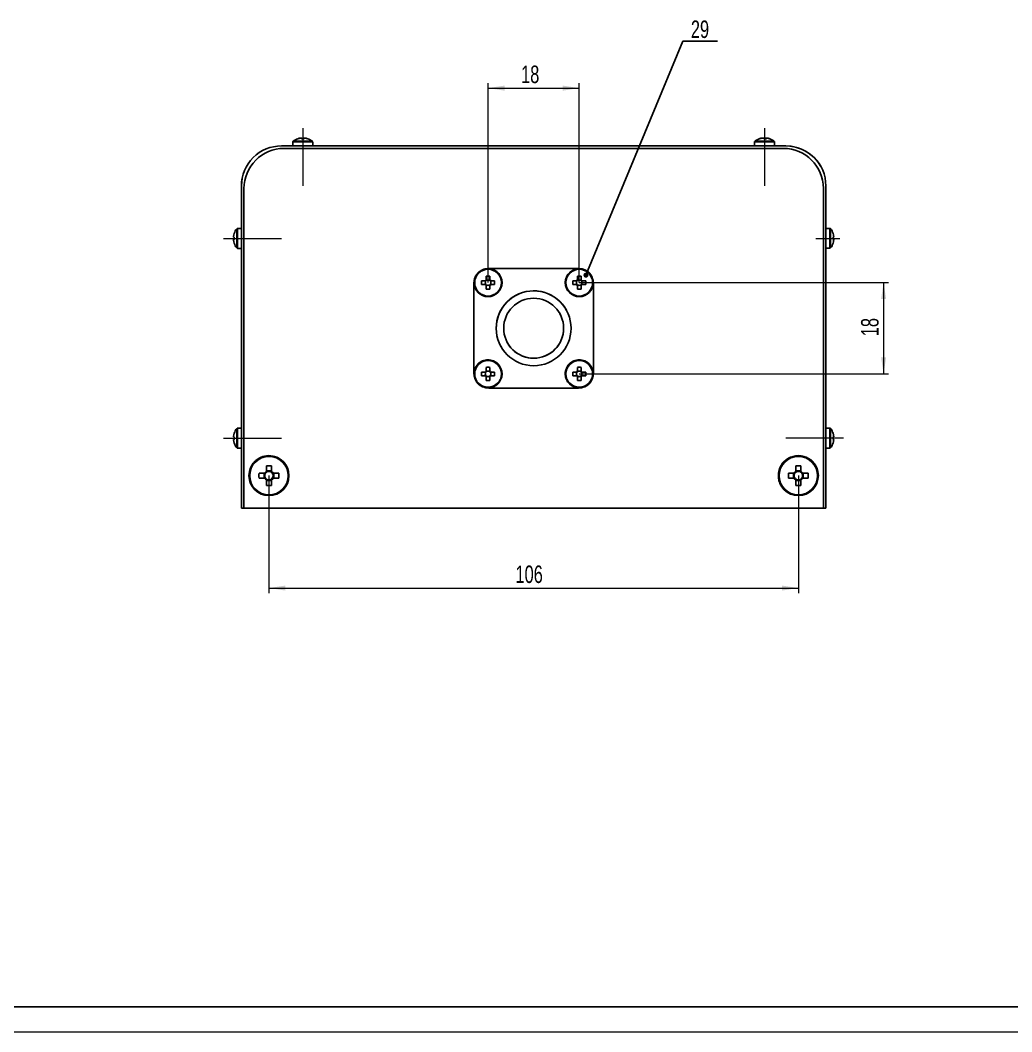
# Model space of a CAD drawing. Header units: millimetres. Extents: x 0 to 841, y -10 to 594.
# Drawn here: x 198.5 to 397.1, y 0 to 202.5 of the extents above; entities that cross this region are included whole.
import ezdxf

# ---------------------------------------------------------------- set-up
doc = ezdxf.new("R2010")
doc.units = ezdxf.units.MM
doc.linetypes.add('CENTERX2', pattern=[20.32, 12.7, -2.54, 2.54, -2.54])
doc.layers.add('ОСЕВЫЕ', color=7, linetype='Continuous')
doc.styles.add('SLDTEXTSTYLE0', font='TXT', dxfattribs={"width": 0.7})
doc.dimstyles.new('SLDDIMSTYLE0', dxfattribs={"dimtxt": 3.5, "dimasz": 3.302, "dimexe": 0, "dimexo": 0.0625, "dimgap": 0.875, "dimtad": 2, "dimrnd": 1e-09, "dimzin": 12, "dimdsep": 46, "dimtxsty": 'SLDTEXTSTYLE0', "dimsah": 1, "dimcen": 0.09, "dimadec": 0, "dimazin": 3, "dimtfac": 1, "dimtofl": 0, "dimtmove": 0, "dimatfit": 3, "dimfxl": 0, "dimfrac": 2, "dimtolj": 1, "dimtzin": 12, "dimarcsym": 0})
doc.dimstyles.new('SLDDIMSTYLE1', dxfattribs={"dimtxt": 0.18, "dimasz": 1.016, "dimexe": 0, "dimexo": 0.0625, "dimgap": 0, "dimtad": 0, "dimtih": 1, "dimtoh": 1, "dimdec": 0, "dimrnd": 1e-09, "dimzin": 0, "dimdsep": 46, "dimtxsty": 'Standard', "dimblk1": 'DOT', "dimblk2": 'DOT', "dimsah": 1, "dimcen": 0.09, "dimadec": 0, "dimazin": 0, "dimtfac": 1.016, "dimtdec": 0, "dimtofl": 0, "dimtmove": 0, "dimatfit": 3, "dimldrblk": 'DOT', "dimfxl": 0, "dimfrac": 2, "dimtolj": 1, "dimtzin": 0, "dimarcsym": 0})
doc.dimstyles.new('SLDDIMSTYLE3', dxfattribs={"dimtxt": 3.5, "dimasz": 3.302, "dimexe": 0, "dimexo": 0.0625, "dimgap": 0.875, "dimtad": 2, "dimrnd": 1e-09, "dimzin": 12, "dimdsep": 46, "dimtxsty": 'SLDTEXTSTYLE0', "dimsah": 1, "dimcen": 0.09, "dimadec": 0, "dimazin": 3, "dimtfac": 1, "dimtmove": 0, "dimatfit": 0, "dimfxl": 0, "dimfrac": 2, "dimtolj": 1, "dimtzin": 12, "dimarcsym": 0})

# ---------------------------------------------------------------- blocks, each defined once
blk = doc.blocks.new('_D_3')
at = {"color": 7, "linetype": 'Continuous', "lineweight": 18}
for p, q in [((248.32, 111.32), (248.32, 87.82)), ((354.32, 111.32), (354.32, 87.82)), ((248.32, 88.82), (354.32, 88.82))]:
    blk.add_line(p, q, dxfattribs=at)
for points in [[(248.32, 88.82), (251.63, 88.31), (251.63, 89.32)], [(354.32, 88.82), (351.02, 89.32), (351.02, 88.31)]]:
    blk.add_solid(points, dxfattribs=at)
at = {"color": 7, "linetype": 'Continuous', "lineweight": 18, "insert": (297.69, 93.33), "char_height": 3.5, "attachment_point": 1, "rotation": 0.0001, "style": 'SLDTEXTSTYLE0'}
blk.add_mtext('106', dxfattribs=at)
blk = doc.blocks.new('_D_4')
at = {"color": 7, "linetype": 'Continuous', "lineweight": 18}
for p, q in [((292.19, 149.95), (292.19, 189.89)), ((292.19, 188.89), (310.45, 188.89)), ((310.45, 149.95), (310.45, 189.89))]:
    blk.add_line(p, q, dxfattribs=at)
for points in [[(292.19, 188.89), (295.49, 188.38), (295.49, 189.4)], [(310.45, 188.89), (307.15, 189.4), (307.15, 188.38)]]:
    blk.add_solid(points, dxfattribs=at)
at = {"color": 7, "linetype": 'Continuous', "lineweight": 18, "insert": (298.81, 193.4), "char_height": 3.5, "attachment_point": 1, "rotation": 0, "style": 'SLDTEXTSTYLE0'}
blk.add_mtext('18', dxfattribs=at)
blk = doc.blocks.new('_D_5')
at = {"color": 7, "linetype": 'Continuous', "lineweight": 18}
for p, q in [((310.45, 149.95), (372.39, 149.95)), ((371.39, 149.95), (371.39, 131.69)), ((310.45, 131.69), (372.39, 131.69))]:
    blk.add_line(p, q, dxfattribs=at)
for points in [[(371.39, 149.95), (370.88, 146.65), (371.9, 146.65)], [(371.39, 131.69), (371.9, 134.99), (370.88, 134.99)]]:
    blk.add_solid(points, dxfattribs=at)
at = {"color": 7, "linetype": 'Continuous', "lineweight": 18, "insert": (366.88, 139.23), "char_height": 3.5, "attachment_point": 1, "rotation": 90, "style": 'SLDTEXTSTYLE0'}
blk.add_mtext('18', dxfattribs=at)
blk = doc.blocks.new('SW_NOTE_16')
at = {"color": 0, "linetype": 'Continuous', "lineweight": 0}
for p, q in [((0, 0), (6.94, 0)), ((6.94, 0), (0, 0)), ((0, 0), (6.94, 0)), ((6.94, 0), (0, 0)), ((0, 0), (6.94, 0)), ((6.94, 0), (0, 0))]:
    blk.add_line(p, q, dxfattribs=at)
at = {"color": 0, "linetype": 'Continuous', "lineweight": 0, "insert": (3.41, 4.17), "char_height": 3.5, "attachment_point": 2, "style": 'SLDTEXTSTYLE0'}
blk.add_mtext('29', dxfattribs=at)
blk = doc.blocks.new('_Dot')
at = {"color": 0, "linetype": 'ByBlock', "lineweight": -2}
blk.add_line((-0.5, 0), (-1, 0), dxfattribs=at)
at = {"color": 0, "linetype": 'ByBlock', "const_width": 0.5}
blk.add_lwpolyline([(-0.25, 0, 1), (0.25, 0, 1)], format="xyb", close=True, dxfattribs=at)

msp = doc.modelspace()

# ---------------------------------------------------------------- linework, layer by layer
at = {"color": 7, "linetype": 'CENTERX2', "lineweight": 18}
for p, q in [((255.103, 180.888), (255.103, 169.32)), ((347.543, 180.888), (347.543, 169.321)), ((239.255, 158.82), (250.823, 158.82)), ((357.823, 158.821), (362.633, 158.821)), ((239.255, 118.82), (250.823, 118.82)), ((363.391, 118.821), (351.823, 118.821))]:
    msp.add_line(p, q, dxfattribs=at)
at = {"color": 8, "linetype": 'Continuous', "lineweight": 25}
for p, q in [((253.174, 178.275), (253.176, 178.275)), ((257.029, 178.275), (257.03, 178.275)), ((345.614, 178.276), (345.616, 178.276)), ((349.469, 178.276), (349.471, 178.276)), ((360.632, 160.822), (360.632, 160.821)), ((242.013, 156.82), (242.013, 158.82)), ((360.632, 120.822), (360.632, 120.821))]:
    msp.add_line(p, q, dxfattribs=at)
at = {"color": 7, "linetype": 'Continuous', "lineweight": 25}
for p, q in [((254.813, 178.89), (254.69, 178.89)), ((254.717, 178.888), (254.859, 178.888)), ((254.754, 178.89), (254.915, 178.89)), ((254.859, 178.762), (254.859, 178.888)), ((254.867, 178.888), (254.867, 178.76)), ((255.379, 178.89), (255.289, 178.89)), ((255.29, 178.762), (255.289, 178.89)), ((255.339, 178.888), (255.484, 178.888)), ((347.213, 178.89), (347.11, 178.89)), ((347.254, 178.888), (347.13, 178.888)), ((347.195, 178.888), (347.356, 178.888)), ((347.231, 178.89), (347.406, 178.89)), ((347.853, 178.89), (347.678, 178.89)), ((347.68, 178.808), (347.678, 178.89)), ((347.82, 178.888), (347.729, 178.888)), ((347.731, 178.76), (347.729, 178.888)), ((347.832, 178.888), (347.831, 178.76)), ((347.832, 178.888), (347.955, 178.888)), ((347.871, 178.89), (347.974, 178.89)), ((250.822, 177.322), (250.823, 177.32)), ((250.822, 177.322), (253.102, 177.322)), ((250.823, 177.32), (351.823, 177.321)), ((351.323, 176.821), (251.323, 176.82)), ((253.102, 178.132), (253.102, 177.322)), ((253.102, 177.322), (253.103, 177.322)), ((253.103, 178.13), (253.103, 177.32)), ((257.101, 178.132), (257.097, 178.158)), ((257.103, 177.32), (257.103, 178.13)), ((257.103, 177.322), (345.542, 177.322)), ((345.542, 178.132), (345.542, 177.322)), ((345.542, 177.322), (345.543, 177.322)), ((345.543, 178.131), (345.543, 177.321)), ((349.543, 177.321), (349.543, 178.131)), ((349.543, 177.322), (351.822, 177.322)), ((351.822, 177.322), (351.823, 177.321)), ((358.822, 173.194), (358.822, 173.196)), ((242.823, 169.32), (242.822, 169.322)), ((242.822, 169.322), (242.822, 160.822)), ((242.823, 169.32), (242.823, 104.82)), ((243.323, 168.82), (243.323, 104.82)), ((359.323, 104.821), (359.323, 168.821)), ((359.823, 169.321), (359.823, 104.821)), ((241.868, 160.748), (241.868, 160.75)), ((242.822, 160.822), (242.012, 160.822)), ((242.823, 160.82), (242.013, 160.82)), ((242.822, 160.82), (242.822, 160.822)), ((360.632, 160.822), (359.823, 160.822)), ((360.633, 160.821), (359.823, 160.821)), ((241.254, 159.062), (241.254, 159.205)), ((241.254, 158.438), (241.254, 158.582)), ((241.254, 158.582), (241.382, 158.582)), ((241.255, 159.06), (241.255, 159.204)), ((241.255, 158.437), (241.255, 158.58)), ((241.401, 158.58), (241.255, 158.58)), ((241.255, 158.58), (241.383, 158.58)), ((361.39, 158.582), (361.263, 158.582)), ((361.263, 158.582), (361.39, 158.582)), ((361.263, 158.581), (361.391, 158.581)), ((361.391, 158.581), (361.285, 158.581)), ((361.391, 158.581), (361.391, 158.437)), ((242.013, 156.82), (242.823, 156.82)), ((242.822, 156.82), (242.822, 120.822)), ((359.823, 156.821), (360.633, 156.821)), ((292.358, 152.785), (310.288, 152.785)), ((292.358, 152.785), (292.358, 152.785)), ((292.358, 152.785), (310.288, 152.785)), ((310.288, 152.785), (310.288, 152.785)), ((291.628, 150.32), (290.887, 150.32)), ((291.665, 150.32), (291.665, 150.126)), ((292.017, 150.478), (291.823, 150.478)), ((292.563, 150.478), (292.369, 150.478)), ((292.563, 151.257), (292.563, 150.478)), ((292.563, 150.478), (292.563, 150.365)), ((292.72, 150.126), (292.72, 150.32)), ((294.643, 151.306), (294.643, 151.306)), ((309.888, 150.32), (309.147, 150.32)), ((309.925, 150.32), (309.925, 150.126)), ((310.277, 150.478), (310.083, 150.478)), ((310.823, 150.478), (310.629, 150.478)), ((310.823, 151.257), (310.823, 150.478)), ((310.823, 150.478), (310.823, 150.365)), ((310.98, 150.126), (310.98, 150.32)), ((312.903, 151.306), (312.903, 151.306)), ((289.358, 131.855), (289.358, 149.785)), ((289.358, 149.785), (289.358, 149.785)), ((289.358, 131.855), (289.358, 149.785)), ((289.743, 148.595), (289.743, 148.595)), ((290.887, 149.58), (291.628, 149.58)), ((290.887, 149.58), (291.665, 149.58)), ((291.665, 149.775), (291.665, 149.58)), ((291.778, 149.58), (291.665, 149.58)), ((291.823, 149.423), (292.017, 149.423)), ((291.823, 149.386), (291.823, 148.644)), ((292.369, 149.423), (292.563, 149.423)), ((292.563, 149.535), (292.563, 149.423)), ((292.563, 148.644), (292.563, 149.423)), ((292.563, 148.644), (292.563, 149.386)), ((292.72, 149.58), (292.608, 149.58)), ((292.72, 149.58), (292.72, 149.775)), ((293.499, 149.58), (292.72, 149.58)), ((292.758, 149.58), (293.499, 149.58)), ((308.003, 148.595), (308.003, 148.595)), ((309.147, 149.58), (309.888, 149.58)), ((309.147, 149.58), (309.925, 149.58)), ((309.925, 149.775), (309.925, 149.58)), ((310.038, 149.58), (309.925, 149.58)), ((310.083, 149.423), (310.277, 149.423)), ((310.083, 149.386), (310.083, 148.644)), ((310.629, 149.423), (310.823, 149.423)), ((310.823, 149.535), (310.823, 149.423)), ((310.823, 148.644), (310.823, 149.423)), ((310.823, 148.644), (310.823, 149.386)), ((310.98, 149.58), (310.868, 149.58)), ((310.98, 149.58), (310.98, 149.775)), ((311.759, 149.58), (310.98, 149.58)), ((311.018, 149.58), (311.759, 149.58)), ((313.288, 149.785), (313.288, 131.855)), ((307.881, 144.449), (307.881, 144.45)), ((294.765, 137.191), (294.765, 137.191)), ((289.358, 131.855), (289.358, 131.855)), ((291.628, 132.06), (290.887, 132.06)), ((291.665, 132.06), (291.665, 131.866)), ((292.017, 132.218), (291.823, 132.218)), ((292.563, 132.218), (292.369, 132.218)), ((292.563, 132.997), (292.563, 132.218)), ((292.563, 132.218), (292.563, 132.105)), ((292.72, 131.866), (292.72, 132.06)), ((293.499, 132.06), (292.758, 132.06)), ((294.643, 133.046), (294.643, 133.046)), ((309.888, 132.06), (309.147, 132.06)), ((309.925, 132.06), (309.925, 131.866)), ((310.277, 132.218), (310.083, 132.218)), ((310.823, 132.218), (310.629, 132.218)), ((310.823, 132.997), (310.823, 132.218)), ((310.823, 132.218), (310.823, 132.105)), ((310.98, 131.866), (310.98, 132.06)), ((311.759, 132.06), (311.018, 132.06)), ((312.903, 133.046), (312.903, 133.046)), ((289.743, 130.335), (289.743, 130.335)), ((290.887, 131.32), (291.665, 131.32)), ((291.665, 131.515), (291.665, 131.32)), ((291.778, 131.32), (291.665, 131.32)), ((291.823, 131.163), (292.017, 131.163)), ((291.823, 131.126), (291.823, 130.384)), ((292.369, 131.163), (292.563, 131.163)), ((292.563, 131.275), (292.563, 131.163)), ((292.563, 130.384), (292.563, 131.163)), ((292.563, 130.384), (292.563, 131.126)), ((292.72, 131.32), (292.608, 131.32)), ((292.72, 131.32), (292.72, 131.515)), ((293.499, 131.32), (292.72, 131.32)), ((292.758, 131.32), (293.499, 131.32)), ((308.003, 130.335), (308.003, 130.335)), ((309.147, 131.32), (309.925, 131.32)), ((309.925, 131.515), (309.925, 131.32)), ((310.038, 131.32), (309.925, 131.32)), ((310.083, 131.163), (310.277, 131.163)), ((310.083, 131.126), (310.083, 130.384)), ((310.629, 131.163), (310.823, 131.163)), ((310.823, 131.275), (310.823, 131.163)), ((310.823, 130.384), (310.823, 131.163)), ((310.823, 130.384), (310.823, 131.126)), ((310.98, 131.32), (310.868, 131.32)), ((310.98, 131.32), (310.98, 131.515)), ((311.759, 131.32), (310.98, 131.32)), ((311.018, 131.32), (311.759, 131.32)), ((310.288, 128.855), (292.358, 128.855)), ((241.375, 119.795), (241.374, 119.796)), ((241.869, 120.748), (241.869, 120.75)), ((242.822, 120.822), (242.012, 120.822)), ((242.823, 120.82), (242.013, 120.82)), ((242.822, 120.82), (242.822, 120.822)), ((360.632, 120.822), (359.823, 120.822)), ((360.633, 120.821), (359.823, 120.821)), ((241.254, 119.062), (241.254, 119.205)), ((241.254, 118.438), (241.254, 118.582)), ((241.254, 118.582), (241.382, 118.582)), ((241.255, 119.06), (241.255, 119.204)), ((241.255, 118.437), (241.255, 118.58)), ((241.401, 118.58), (241.255, 118.58)), ((241.255, 118.58), (241.383, 118.58)), ((361.262, 118.582), (361.39, 118.582)), ((361.263, 118.581), (361.391, 118.581)), ((361.39, 118.582), (361.284, 118.582)), ((361.391, 118.581), (361.284, 118.581)), ((361.391, 118.581), (361.391, 118.437)), ((242.013, 116.82), (242.823, 116.82)), ((242.822, 116.82), (242.822, 104.822)), ((359.823, 116.821), (360.633, 116.821)), ((360.636, 116.822), (360.685, 116.83)), ((247.455, 111.835), (246.338, 111.835)), ((247.34, 111.835), (247.34, 110.805)), ((248.838, 112.304), (247.808, 112.304)), ((248.838, 113.305), (248.838, 112.304)), ((248.838, 112.304), (248.838, 111.998)), ((249.306, 110.805), (249.306, 111.835)), ((251.823, 113.257), (251.823, 113.257)), ((353.34, 111.836), (353.34, 110.806)), ((354.838, 112.304), (353.808, 112.304)), ((354.838, 113.305), (354.838, 112.304)), ((354.838, 112.304), (354.838, 111.998)), ((355.306, 110.806), (355.306, 111.836)), ((357.823, 113.257), (357.823, 113.257)), ((244.823, 109.383), (244.823, 109.383)), ((246.338, 110.805), (247.455, 110.805)), ((246.338, 110.805), (247.34, 110.805)), ((247.646, 110.805), (247.34, 110.805)), ((247.808, 110.337), (248.838, 110.337)), ((248.838, 110.643), (248.838, 110.337)), ((248.838, 109.336), (248.838, 110.337)), ((249.306, 110.805), (249, 110.805)), ((249.191, 110.805), (250.308, 110.805)), ((250.308, 110.805), (249.306, 110.805)), ((350.823, 109.384), (350.823, 109.384)), ((352.338, 110.806), (353.34, 110.806)), ((353.646, 110.806), (353.34, 110.806)), ((353.808, 110.337), (354.838, 110.337)), ((354.838, 110.643), (354.838, 110.337)), ((354.838, 109.336), (354.838, 110.337)), ((355.306, 110.806), (355, 110.806)), ((355.191, 110.806), (356.308, 110.806)), ((356.308, 110.806), (355.306, 110.806)), ((242.822, 104.822), (242.823, 104.82)), ((242.823, 104.82), (243.323, 104.82)), ((243.323, 104.82), (359.323, 104.821)), ((275.232, 104.82), (359.323, 104.82)), ((359.323, 104.821), (359.823, 104.821)), ((359.323, 104.821), (359.323, 104.82)), ((20, 5), (836, 5))]:
    msp.add_line(p, q, dxfattribs=at)
at = {"color": 7, "linetype": 'Continuous', "lineweight": 25, "flags": 128}
for points in [[(253.174, 178.274), (253.254, 178.274), (253.497, 178.274), (253.884, 178.274), (254.378, 178.274), (254.937, 178.274), (255.511, 178.274), (256.048, 178.274), (256.502, 178.274), (256.831, 178.274), (257.006, 178.274), (257.031, 178.274)], [(254.13, 178.76), (254.129, 178.764), (254.128, 178.766), (254.128, 178.768), (254.129, 178.768), (254.13, 178.768), (254.131, 178.766), (254.133, 178.764), (254.135, 178.76)], [(255.391, 178.89), (255.41, 178.89), (255.428, 178.89), (255.446, 178.89), (255.462, 178.89), (255.477, 178.89), (255.49, 178.89), (255.503, 178.89), (255.514, 178.89)], [(345.543, 177.321), (345.587, 177.321), (345.796, 177.321), (346.161, 177.321), (346.648, 177.321), (347.215, 177.321), (347.811, 177.321)], [(347.811, 177.321), (348.383, 177.321), (348.881, 177.321), (349.26, 177.321), (349.486, 177.321), (349.543, 177.321)], [(360.776, 160.749), (360.776, 160.663), (360.776, 160.414), (360.776, 160.023), (360.776, 159.525), (360.776, 158.965), (360.776, 158.391), (360.776, 157.856), (360.776, 157.407), (360.776, 157.083), (360.776, 156.914), (360.776, 156.892)], [(241.383, 159.06), (241.361, 159.06), (241.341, 159.06), (241.322, 159.06), (241.305, 159.06), (241.29, 159.06), (241.277, 159.06), (241.265, 159.06), (241.255, 159.06)], [(241.255, 158.58), (241.265, 158.58), (241.277, 158.58), (241.29, 158.58), (241.305, 158.58), (241.322, 158.58), (241.341, 158.58), (241.361, 158.58), (241.383, 158.58)], [(241.383, 158.58), (241.361, 158.58), (241.341, 158.58), (241.322, 158.58), (241.305, 158.58), (241.29, 158.58), (241.277, 158.58), (241.265, 158.58), (241.255, 158.58)], [(241.375, 159.795), (241.374, 159.796), (241.374, 159.796), (241.374, 159.796), (241.375, 159.795)], [(241.375, 159.795), (241.375, 159.795), (241.375, 159.794), (241.377, 159.794), (241.379, 159.792), (241.383, 159.79)], [(242.823, 158.82), (242.823, 159.241), (242.823, 159.598), (242.823, 159.837), (242.823, 159.92), (242.823, 159.92)], [(242.823, 157.72), (242.823, 157.804), (242.823, 158.042), (242.823, 158.399), (242.823, 158.82)], [(361.263, 159.791), (361.266, 159.793), (361.269, 159.794), (361.27, 159.795), (361.271, 159.795), (361.271, 159.795)], [(361.391, 159.061), (361.381, 159.061), (361.369, 159.061), (361.356, 159.061), (361.341, 159.061), (361.324, 159.061), (361.305, 159.061), (361.285, 159.061), (361.263, 159.061)], [(361.391, 158.581), (361.381, 158.581), (361.369, 158.581), (361.356, 158.581), (361.341, 158.581), (361.324, 158.581), (361.305, 158.581), (361.285, 158.581), (361.263, 158.581)], [(361.263, 158.581), (361.285, 158.581), (361.305, 158.581), (361.324, 158.581), (361.341, 158.581), (361.356, 158.581), (361.369, 158.581), (361.381, 158.581), (361.391, 158.581)], [(361.391, 159.204), (361.391, 159.19), (361.391, 159.175), (361.391, 159.158), (361.391, 159.141), (361.391, 159.122), (361.391, 159.102), (361.391, 159.082), (361.391, 159.061)], [(241.382, 157.852), (241.379, 157.85), (241.376, 157.849), (241.375, 157.848), (241.374, 157.847), (241.374, 157.847)], [(241.383, 157.85), (241.379, 157.848), (241.377, 157.847), (241.375, 157.846), (241.375, 157.846), (241.375, 157.846), (241.377, 157.847), (241.379, 157.848), (241.383, 157.85)], [(361.262, 157.852), (361.266, 157.85), (361.268, 157.849), (361.27, 157.848), (361.27, 157.848), (361.27, 157.848), (361.268, 157.849), (361.266, 157.85), (361.262, 157.852)], [(361.263, 157.85), (361.266, 157.849), (361.269, 157.847), (361.27, 157.847), (361.271, 157.846), (361.27, 157.847), (361.269, 157.847), (361.266, 157.849), (361.263, 157.85)], [(292.358, 152.785), (291.773, 152.728), (291.573, 152.681)], [(291.573, 152.681), (291.773, 152.728), (292.358, 152.785)], [(311.073, 152.681), (310.873, 152.728), (310.288, 152.785)], [(310.288, 152.785), (310.873, 152.728), (311.073, 152.681)], [(289.462, 150.57), (289.416, 150.371), (289.358, 149.785)], [(289.358, 149.785), (289.416, 150.371), (289.462, 150.57)], [(291.823, 151.257), (291.823, 151.165), (291.823, 151.073), (291.823, 150.981), (291.823, 150.889), (291.823, 150.796), (291.823, 150.702), (291.823, 150.609), (291.823, 150.515)], [(292.563, 150.515), (292.563, 150.609), (292.563, 150.702), (292.563, 150.796), (292.563, 150.889), (292.563, 150.981), (292.563, 151.073), (292.563, 151.165), (292.563, 151.257)], [(293.499, 150.32), (293.408, 150.32), (293.316, 150.32), (293.224, 150.32), (293.131, 150.32), (293.038, 150.32), (292.945, 150.32), (292.851, 150.32), (292.758, 150.32)], [(310.083, 151.257), (310.083, 151.165), (310.083, 151.073), (310.083, 150.981), (310.083, 150.889), (310.083, 150.796), (310.083, 150.702), (310.083, 150.609), (310.083, 150.515)], [(310.823, 150.515), (310.823, 150.609), (310.823, 150.702), (310.823, 150.796), (310.823, 150.889), (310.823, 150.981), (310.823, 151.073), (310.823, 151.165), (310.823, 151.257)], [(311.759, 150.32), (311.668, 150.32), (311.576, 150.32), (311.484, 150.32), (311.391, 150.32), (311.298, 150.32), (311.205, 150.32), (311.111, 150.32), (311.018, 150.32)], [(313.288, 149.785), (313.23, 150.371), (313.184, 150.57)], [(289.358, 131.855), (289.416, 131.27), (289.462, 131.071)], [(289.462, 131.071), (289.416, 131.27), (289.358, 131.855)], [(291.823, 132.997), (291.823, 132.905), (291.823, 132.813), (291.823, 132.721), (291.823, 132.629), (291.823, 132.536), (291.823, 132.442), (291.823, 132.349), (291.823, 132.255)], [(292.563, 132.255), (292.563, 132.349), (292.563, 132.442), (292.563, 132.536), (292.563, 132.629), (292.563, 132.721), (292.563, 132.813), (292.563, 132.905), (292.563, 132.997)], [(310.083, 132.997), (310.083, 132.905), (310.083, 132.813), (310.083, 132.721), (310.083, 132.629), (310.083, 132.536), (310.083, 132.442), (310.083, 132.349), (310.083, 132.255)], [(310.823, 132.255), (310.823, 132.349), (310.823, 132.442), (310.823, 132.536), (310.823, 132.629), (310.823, 132.721), (310.823, 132.813), (310.823, 132.905), (310.823, 132.997)], [(313.184, 131.071), (313.23, 131.27), (313.288, 131.855)], [(290.887, 131.32), (290.978, 131.32), (291.07, 131.32), (291.162, 131.32), (291.255, 131.32), (291.348, 131.32), (291.441, 131.32), (291.534, 131.32), (291.628, 131.32)], [(309.147, 131.32), (309.238, 131.32), (309.33, 131.32), (309.422, 131.32), (309.515, 131.32), (309.608, 131.32), (309.701, 131.32), (309.794, 131.32), (309.888, 131.32)], [(291.574, 128.96), (291.773, 128.913), (292.358, 128.855)], [(310.288, 128.855), (310.873, 128.913), (311.072, 128.96)], [(241.375, 119.795), (241.375, 119.795), (241.375, 119.794), (241.377, 119.793), (241.379, 119.792), (241.383, 119.79)], [(241.869, 116.892), (241.869, 116.913), (241.869, 117.082), (241.869, 117.406), (241.869, 117.855), (241.869, 118.39), (241.869, 118.964), (241.869, 119.524), (241.869, 120.022), (241.869, 120.413), (241.869, 120.663), (241.869, 120.749), (241.869, 120.749)], [(242.823, 117.72), (242.823, 117.804), (242.823, 118.042), (242.823, 118.399), (242.823, 118.82), (242.823, 119.241), (242.823, 119.598), (242.823, 119.836), (242.823, 119.92)], [(360.777, 120.749), (360.777, 120.663), (360.777, 120.414), (360.777, 120.023), (360.777, 119.525), (360.777, 118.964), (360.777, 118.391), (360.777, 117.856), (360.777, 117.407), (360.777, 117.083), (360.777, 116.914), (360.777, 116.892)], [(361.263, 119.791), (361.266, 119.793), (361.269, 119.794), (361.271, 119.795), (361.271, 119.795), (361.271, 119.795)], [(241.382, 117.852), (241.379, 117.85), (241.376, 117.849), (241.375, 117.848), (241.374, 117.847), (241.374, 117.847)], [(241.383, 117.85), (241.379, 117.848), (241.377, 117.847), (241.375, 117.846), (241.375, 117.846), (241.375, 117.846), (241.377, 117.847), (241.379, 117.848), (241.383, 117.85)], [(361.262, 117.852), (361.266, 117.85), (361.268, 117.849), (361.27, 117.848), (361.27, 117.848), (361.27, 117.848), (361.268, 117.849), (361.266, 117.85), (361.262, 117.852)], [(361.391, 119.061), (361.381, 119.061), (361.369, 119.06), (361.356, 119.06), (361.341, 119.06), (361.324, 119.06), (361.305, 119.06), (361.285, 119.06), (361.263, 119.06)], [(361.391, 118.581), (361.381, 118.581), (361.369, 118.581), (361.356, 118.581), (361.341, 118.581), (361.324, 118.581), (361.305, 118.581), (361.285, 118.581), (361.263, 118.581)], [(361.263, 117.85), (361.266, 117.849), (361.269, 117.847), (361.271, 117.847), (361.271, 117.846), (361.271, 117.847), (361.269, 117.847), (361.266, 117.849), (361.263, 117.85)], [(361.391, 119.204), (361.391, 119.19), (361.391, 119.175), (361.391, 119.158), (361.391, 119.141), (361.391, 119.122), (361.391, 119.102), (361.391, 119.082), (361.391, 119.061)], [(247.808, 113.305), (247.808, 113.168), (247.808, 113.03), (247.808, 112.891), (247.808, 112.752), (247.808, 112.612), (247.808, 112.471), (247.808, 112.33), (247.808, 112.188)], [(248.838, 112.188), (248.838, 112.33), (248.838, 112.471), (248.838, 112.612), (248.838, 112.752), (248.838, 112.891), (248.838, 113.03), (248.838, 113.168), (248.838, 113.305)], [(250.308, 111.835), (250.171, 111.835), (250.033, 111.835), (249.894, 111.835), (249.755, 111.835), (249.615, 111.835), (249.474, 111.835), (249.333, 111.835), (249.191, 111.835)], [(353.455, 111.836), (353.313, 111.836), (353.172, 111.836), (353.031, 111.836), (352.891, 111.836), (352.752, 111.836), (352.613, 111.836), (352.475, 111.836), (352.338, 111.836)], [(353.808, 113.305), (353.808, 113.168), (353.808, 113.03), (353.808, 112.892), (353.808, 112.752), (353.808, 112.612), (353.808, 112.471), (353.808, 112.33), (353.808, 112.188)], [(354.838, 112.188), (354.838, 112.33), (354.838, 112.471), (354.838, 112.612), (354.838, 112.752), (354.838, 112.892), (354.838, 113.03), (354.838, 113.168), (354.838, 113.305)], [(356.308, 111.835), (356.171, 111.835), (356.033, 111.835), (355.894, 111.835), (355.755, 111.835), (355.615, 111.836), (355.474, 111.836), (355.333, 111.836), (355.191, 111.836)], [(247.808, 110.452), (247.808, 110.311), (247.808, 110.169), (247.808, 110.029), (247.808, 109.888), (247.808, 109.749), (247.808, 109.61), (247.808, 109.473), (247.808, 109.336)], [(248.838, 109.336), (248.838, 109.473), (248.838, 109.61), (248.838, 109.749), (248.838, 109.888), (248.838, 110.029), (248.838, 110.169), (248.838, 110.311), (248.838, 110.452)], [(352.338, 110.806), (352.475, 110.806), (352.613, 110.806), (352.752, 110.806), (352.891, 110.806), (353.031, 110.806), (353.172, 110.806), (353.313, 110.806), (353.455, 110.806)], [(353.808, 110.453), (353.808, 110.311), (353.808, 110.17), (353.808, 110.029), (353.808, 109.889), (353.808, 109.749), (353.808, 109.611), (353.808, 109.473), (353.808, 109.336)], [(354.838, 109.336), (354.838, 109.473), (354.838, 109.611), (354.838, 109.749), (354.838, 109.889), (354.838, 110.029), (354.838, 110.17), (354.838, 110.311), (354.838, 110.453)]]:
    msp.add_lwpolyline(points, dxfattribs=at)
at = {"color": 8, "linetype": 'Continuous', "lineweight": 25, "flags": 128}
for points in [[(345.614, 178.274), (345.656, 178.274), (345.858, 178.274), (346.21, 178.274), (346.68, 178.274), (347.227, 178.274), (347.801, 178.274)], [(347.801, 178.274), (348.353, 178.274), (348.833, 178.274), (349.198, 178.274), (349.416, 178.274), (349.471, 178.274)], [(253.103, 178.13), (253.185, 178.13), (253.438, 178.13), (253.839, 178.13), (254.351, 178.13), (254.931, 178.13), (255.526, 178.13), (256.083, 178.13), (256.554, 178.13), (256.895, 178.13), (257.077, 178.13), (257.103, 178.13)], [(345.543, 178.131), (345.587, 178.131), (345.796, 178.131), (346.161, 178.131), (346.648, 178.131), (347.215, 178.131), (347.811, 178.131)], [(347.811, 178.131), (348.383, 178.131), (348.881, 178.131), (349.26, 178.131), (349.486, 178.131), (349.543, 178.131)], [(241.869, 158.82), (241.869, 159.389), (241.869, 159.907), (241.869, 160.328), (241.869, 160.615), (241.869, 160.743), (241.869, 160.749)], [(242.013, 158.82), (242.013, 159.41), (242.013, 159.947), (242.013, 160.384), (242.013, 160.682), (242.013, 160.815), (242.013, 160.82)], [(360.633, 160.821), (360.633, 160.732), (360.633, 160.473), (360.633, 160.068), (360.633, 159.551), (360.633, 158.97), (360.633, 158.375), (360.633, 157.821), (360.633, 157.354), (360.633, 157.019), (360.633, 156.843), (360.633, 156.821)], [(241.869, 156.892), (241.869, 156.897), (241.869, 157.025), (241.869, 157.313), (241.869, 157.734), (241.869, 158.252), (241.869, 158.82)], [(242.013, 116.82), (242.013, 116.843), (242.013, 117.018), (242.013, 117.354), (242.013, 117.82), (242.013, 118.375), (242.013, 118.969), (242.013, 119.55), (242.013, 120.067), (242.013, 120.472), (242.013, 120.731), (242.013, 120.82)], [(360.633, 120.821), (360.633, 120.732), (360.633, 120.473), (360.633, 120.067), (360.633, 119.551), (360.633, 118.97), (360.633, 118.375), (360.633, 117.82), (360.633, 117.354), (360.633, 117.018), (360.633, 116.843), (360.633, 116.821)]]:
    msp.add_lwpolyline(points, dxfattribs=at)
at = {"color": 7, "linetype": 'Continuous', "lineweight": 25}
for centre, radius in [((292.193, 149.95), 2.8), ((292.193, 149.95), 2.674), ((310.453, 149.95), 2.8), ((310.453, 149.95), 2.674), ((301.323, 140.82), 7.495), ((301.323, 140.82), 6), ((292.193, 131.69), 2.8), ((292.193, 131.69), 2.674), ((310.453, 131.69), 2.8), ((310.453, 131.69), 2.674), ((248.323, 111.32), 4), ((248.323, 111.32), 3.853), ((354.323, 111.321), 4), ((354.323, 111.321), 3.853)]:
    msp.add_circle(centre, radius, dxfattribs=at)
for centre, radius, start, end in [((255.103, 175.72), 3.2, 107.72653, 127.05999), ((255.102, 175.722), 3.2, 107.86714, 127.05999), ((255.071, 175.775), 3.138, 96.96861, 107.85346), ((254.138, 178.714), 0.0557, 73.4141, 121.77766), ((255.1, 175.721), 3.19, 96.90594, 107.70398), ((257.474, 178.691), 2.623, 175.68032, 178.47837), ((255.092, 175.238), 3.53, 86.10179, 93.89821), ((252.237, 178.69), 2.637, 1.5297, 4.31228), ((254.646, 178.637), 0.369, 19.67537, 43.10813), ((254.973, 175.325), 3.444, 87.85001, 89.72192), ((255.232, 175.275), 3.495, 89.03545, 91.65833), ((255.114, 175.253), 3.515, 86.09506, 89.72937), ((255.558, 178.637), 0.369, 136.89853, 160.31797), ((258.018, 178.687), 2.687, 175.71351, 178.44518), ((255.1, 175.72), 3.192, 72.30076, 83.0921), ((255.134, 175.775), 3.138, 72.14654, 83.03139), ((256.069, 178.722), 0.0477, 56.05414, 88.74475), ((256.088, 178.753), 0.0188, 123.46367, 156.30867), ((255.103, 175.72), 3.2, 52.94028, 72.27374), ((255.102, 175.722), 3.2, 52.94028, 72.13328), ((347.542, 175.722), 3.2, 107.36372, 127.05999), ((347.543, 175.721), 3.2, 107.86944, 127.05999), ((347.484, 175.91), 3.003, 97.13852, 108.25931), ((346.595, 178.592), 0.178, 97.0983, 107.20174), ((347.511, 175.774), 3.138, 96.96949, 107.85332), ((346.581, 178.701), 0.0675, 61.4815, 118.49198), ((347.575, 175.775), 3.137, 96.96938, 107.85623), ((347.088, 178.635), 0.369, 19.84116, 43.33679), ((347.199, 178.503), 0.439, 36.19647, 61.89387), ((347.41, 175.176), 3.593, 87.87036, 89.64823), ((347.673, 175.302), 3.467, 86.06661, 93.93339), ((347.885, 178.503), 0.439, 118.10705, 143.80261), ((347.997, 178.635), 0.369, 136.65345, 160.15669), ((347.564, 178.635), 0.369, 19.83734, 43.3406), ((347.575, 175.774), 3.138, 72.14668, 83.03051), ((347.6, 175.909), 3.005, 71.74528, 82.85975), ((347.542, 175.722), 3.2, 52.94028, 72.63174), ((348.51, 178.72), 0.0487, 56.42899, 88.37283), ((347.543, 175.721), 3.2, 52.94028, 72.13098), ((250.822, 169.322), 8, 90.00014, 180.00037), ((250.823, 169.32), 8, 90.00014, 180.00037), ((251.323, 168.82), 8, 90.00014, 180.00037), ((351.323, 168.821), 8, 0.00037, 90.00014), ((351.822, 169.322), 8, 28.96103, 90.00014), ((351.823, 169.321), 8, 0.00037, 90.00014), ((244.423, 158.82), 3.2, 142.94028, 162.27472), ((358.222, 158.822), 3.2, 17.72555, 37.05999), ((358.223, 158.821), 3.2, 17.72555, 37.05999), ((244.422, 158.822), 3.191, 162.2997, 173.09453), ((244.422, 158.822), 3.191, 186.90575, 197.70057), ((244.423, 158.82), 3.191, 162.2997, 173.09453), ((244.423, 158.82), 3.191, 186.90575, 197.70057), ((244.912, 158.822), 3.538, 176.11072, 183.88928), ((244.905, 158.82), 3.53, 176.10203, 183.89797), ((361.22, 249.461), 90.88, 270.02643, 270.10707), ((361.22, 67.691), 90.891, 89.89294, 89.97357), ((358.223, 158.821), 3.191, 6.90575, 17.70057), ((358.223, 158.821), 3.191, 6.90575, 17.70057), ((357.738, 158.821), 3.533, 356.10458, 3.89587), ((358.223, 158.821), 3.191, 342.2997, 353.09453), ((358.223, 158.821), 3.191, 342.2997, 353.09453), ((244.423, 158.82), 3.2, 197.72555, 217.05999), ((358.223, 158.821), 3.2, 322.94028, 342.27472), ((292.193, 149.95), 2.8, 28.96103, 208.96103), ((310.453, 149.95), 2.8, 28.96103, 208.96103), ((301.854, 149.95), 10.974, 178.0678, 181.9322), ((292.193, 149.95), 0.675, 123.23097, 146.76972), ((292.193, 149.95), 0.556, 161.5701, 198.4306), ((292.193, 149.95), 0.556, 138.28214, 161.5701), ((292.193, 149.95), 0.556, 131.71856, 138.28214), ((292.193, 140.278), 10.985, 88.07098, 91.93133), ((292.193, 149.95), 0.556, 108.4306, 131.71856), ((292.193, 149.95), 0.556, 71.5701, 108.4306), ((292.193, 149.95), 0.556, 48.28214, 71.5701), ((292.193, 149.95), 0.675, 33.23097, 56.76972), ((292.193, 149.95), 0.556, 41.71856, 48.28214), ((292.193, 149.95), 0.556, 18.4306, 41.71856), ((292.193, 149.95), 0.556, 341.5701, 18.4306), ((282.534, 149.95), 10.972, 358.06799, 1.93316), ((320.122, 149.95), 10.982, 178.06979, 181.93137), ((310.453, 149.95), 0.675, 123.23097, 146.76972), ((310.453, 149.95), 0.556, 161.5701, 198.4306), ((310.453, 149.95), 0.556, 138.28214, 161.5701), ((310.453, 149.95), 0.556, 131.71856, 138.28214), ((310.453, 140.278), 10.985, 88.07098, 91.93133), ((310.453, 149.95), 0.556, 108.4306, 131.71856), ((310.453, 149.95), 0.556, 71.5701, 108.4306), ((310.453, 149.95), 0.556, 48.28214, 71.5701), ((310.453, 149.95), 0.675, 33.23097, 56.76972), ((310.453, 149.95), 0.556, 41.71856, 48.28214), ((310.453, 149.95), 0.556, 18.4306, 41.71856), ((310.453, 149.95), 0.556, 341.5701, 18.4306), ((300.788, 149.95), 10.977, 358.06902, 1.93214), ((292.193, 149.95), 0.675, 213.23097, 236.76972), ((292.193, 149.95), 0.556, 198.4306, 221.71856), ((292.193, 149.95), 0.556, 221.71856, 228.28214), ((292.193, 149.95), 0.556, 228.28214, 251.5701), ((292.193, 159.623), 10.985, 268.07098, 271.93133), ((292.193, 149.95), 0.556, 251.5701, 288.4306), ((292.193, 149.95), 0.556, 288.4306, 311.71856), ((292.193, 149.95), 0.675, 303.23097, 326.76972), ((292.193, 149.95), 0.556, 311.71856, 318.28214), ((292.193, 149.95), 0.556, 318.28214, 341.5701), ((301.323, 140.82), 7.495, 28.96103, 208.96103), ((310.453, 149.95), 0.675, 213.23097, 236.76972), ((310.453, 149.95), 0.556, 198.4306, 221.71856), ((310.453, 149.95), 0.556, 221.71856, 228.28214), ((310.453, 149.95), 0.556, 228.28214, 251.5701), ((310.453, 159.623), 10.985, 268.07098, 271.93133), ((310.453, 149.95), 0.556, 251.5701, 288.4306), ((310.453, 149.95), 0.556, 288.4306, 311.71856), ((310.453, 149.95), 0.675, 303.23097, 326.76972), ((310.453, 149.95), 0.556, 311.71856, 318.28214), ((310.453, 149.95), 0.556, 318.28214, 341.5701), ((301.323, 140.82), 6, 208.96103, 28.96103), ((292.193, 131.69), 2.8, 28.96103, 208.96103), ((310.453, 131.69), 2.8, 28.96103, 208.96103), ((301.854, 131.69), 10.974, 178.0678, 181.9322), ((292.193, 131.69), 0.675, 123.23097, 146.76972), ((292.193, 131.69), 0.556, 161.5701, 198.4306), ((292.193, 131.69), 0.556, 138.28214, 161.5701), ((292.193, 131.69), 0.556, 131.71856, 138.28214), ((292.193, 122.029), 10.974, 88.06893, 91.93338), ((292.193, 131.69), 0.556, 108.4306, 131.71856), ((292.193, 131.69), 0.556, 71.5701, 108.4306), ((292.193, 131.69), 0.556, 48.28214, 71.5701), ((292.193, 131.69), 0.675, 33.23097, 56.76972), ((292.193, 131.69), 0.556, 41.71856, 48.28214), ((292.193, 131.69), 0.556, 18.4306, 41.71856), ((292.193, 131.69), 0.556, 341.5701, 18.4306), ((282.534, 131.69), 10.972, 358.06799, 1.93316), ((320.122, 131.69), 10.982, 178.06979, 181.93137), ((310.453, 131.69), 0.675, 123.23097, 146.76972), ((310.453, 131.69), 0.556, 161.5701, 198.4306), ((310.453, 131.69), 0.556, 138.28214, 161.5701), ((310.453, 131.69), 0.556, 131.71856, 138.28214), ((310.453, 122.029), 10.974, 88.06893, 91.93338), ((310.453, 131.69), 0.556, 108.4306, 131.71856), ((310.453, 131.69), 0.556, 71.5701, 108.4306), ((310.453, 131.69), 0.556, 48.28214, 71.5701), ((310.453, 131.69), 0.675, 33.23097, 56.76972), ((310.453, 131.69), 0.556, 41.71856, 48.28214), ((310.453, 131.69), 0.556, 18.4306, 41.71856), ((310.453, 131.69), 0.556, 341.5701, 18.4306), ((300.788, 131.69), 10.977, 358.06902, 1.93214), ((292.193, 131.69), 0.675, 213.23097, 236.76972), ((292.193, 131.69), 0.556, 198.4306, 221.71856), ((292.193, 131.69), 0.556, 221.71856, 228.28214), ((292.193, 131.69), 0.556, 228.28214, 251.5701), ((292.193, 141.347), 10.969, 268.067, 271.933), ((292.193, 131.69), 0.556, 251.5701, 288.4306), ((292.193, 131.69), 0.556, 288.4306, 311.71856), ((292.193, 131.69), 0.675, 303.23097, 326.76972), ((292.193, 131.69), 0.556, 311.71856, 318.28214), ((292.193, 131.69), 0.556, 318.28214, 341.5701), ((310.453, 131.69), 0.675, 213.23097, 236.76972), ((310.453, 131.69), 0.556, 198.4306, 221.71856), ((310.453, 131.69), 0.556, 221.71856, 228.28214), ((310.453, 131.69), 0.556, 228.28214, 251.5701), ((310.453, 141.347), 10.969, 268.067, 271.933), ((310.453, 131.69), 0.556, 251.5701, 288.4306), ((310.453, 131.69), 0.556, 288.4306, 311.71856), ((310.453, 131.69), 0.675, 303.23097, 326.76972), ((310.453, 131.69), 0.556, 311.71856, 318.28214), ((310.453, 131.69), 0.556, 318.28214, 341.5701), ((244.422, 118.822), 3.191, 162.2997, 173.09453), ((244.423, 118.82), 3.191, 162.29924, 173.09483), ((244.423, 118.82), 3.191, 162.30047, 173.09421), ((244.422, 118.822), 3.2, 142.94028, 162.27472), ((244.423, 118.82), 3.2, 142.94028, 162.27472), ((358.222, 118.822), 3.2, 28.80599, 37.05999), ((358.223, 118.821), 3.2, 17.72555, 37.05999), ((358.223, 118.821), 3.191, 6.90524, 17.70113), ((244.422, 118.822), 3.191, 186.90575, 197.70057), ((241.491, 217.555), 98.495, 269.86268, 269.93708), ((241.472, 24.742), 93.839, 90.0544, 90.1325), ((241.459, 198.767), 80.187, 269.85418, 269.94558), ((244.423, 118.82), 3.191, 186.90539, 197.69993), ((244.905, 118.822), 3.531, 176.10232, 183.89768), ((244.905, 118.822), 3.531, 176.10232, 183.89768), ((244.422, 118.822), 3.2, 197.72555, 209.08099), ((244.899, 118.821), 3.524, 176.09879, 180.72692), ((244.913, 118.82), 3.538, 176.11072, 183.88928), ((244.423, 118.82), 3.2, 197.72556, 217.05999), ((358.223, 118.821), 3.2, 322.94028, 342.27472), ((357.739, 118.82), 3.532, 356.10421, 3.89579), ((361.248, 215.411), 96.831, 270.00888, 270.08457), ((358.223, 118.82), 3.191, 342.29921, 353.09512), ((248.323, 111.32), 4, 28.96103, 208.96103), ((354.323, 111.321), 4, 89.99972, 208.96103), ((354.323, 111.321), 4, 28.96103, 89.99972), ((260.716, 111.32), 14.386, 177.94933, 182.05233), ((248.323, 111.32), 1.009, 120.68728, 149.31342), ((248.323, 111.32), 0.851, 142.75924, 217.24145), ((248.323, 111.32), 0.851, 127.24145, 142.75924), ((248.323, 98.932), 14.382, 87.94795, 92.05205), ((248.323, 111.32), 0.851, 52.75924, 127.24145), ((248.323, 111.32), 1.009, 30.68728, 59.31342), ((248.323, 111.32), 0.851, 37.24145, 52.75924), ((248.323, 111.32), 0.851, 322.75924, 37.24145), ((235.934, 111.32), 14.383, 357.94799, 2.05201), ((366.711, 111.32), 14.382, 177.94744, 182.05173), ((354.323, 111.321), 1.009, 120.68665, 149.31279), ((354.323, 111.321), 0.851, 142.75862, 217.24082), ((354.323, 111.321), 0.851, 127.24082, 142.75862), ((354.323, 98.932), 14.383, 87.94795, 92.05205), ((354.323, 111.321), 0.851, 52.75862, 127.24082), ((354.323, 111.321), 1.009, 30.68665, 59.31279), ((354.323, 111.321), 0.851, 37.24082, 52.75862), ((354.323, 111.321), 0.851, 322.75862, 37.24082), ((341.936, 111.321), 14.38, 357.94734, 2.05204), ((248.323, 111.32), 1.009, 210.68728, 239.31342), ((248.323, 111.32), 0.851, 217.24145, 232.75924), ((248.323, 111.32), 0.851, 232.75924, 307.24145), ((248.323, 111.32), 1.009, 300.68728, 329.31342), ((248.323, 111.32), 0.851, 307.24145, 322.75924), ((354.323, 111.321), 1.009, 210.68665, 239.31279), ((354.323, 111.321), 0.851, 217.24082, 232.75862), ((354.323, 111.321), 0.851, 232.75862, 307.24082), ((354.323, 111.321), 1.009, 300.68665, 329.31279), ((354.323, 111.321), 0.851, 307.24082, 322.75862), ((248.323, 123.703), 14.376, 267.94786, 272.0538), ((354.323, 123.709), 14.383, 267.94796, 272.05204)]:
    msp.add_arc(centre, radius, start, end, dxfattribs=at)
for centre, major_axis, ratio, start_param, end_param in [((292.124, 149.95), (0.492, 0.001), 0.9901279, 2.771076, 3.5099019), ((292.193, 150.019), (0, 0.492), 0.9901376, 5.9143838, 6.6532097), ((292.262, 149.95), (0.492, -0.001), 0.9901039, 5.9148733, 6.6536993), ((310.384, 149.95), (0.492, 0.001), 0.9901279, 2.771076, 3.5099019), ((310.453, 150.019), (0, 0.492), 0.9901376, 5.9143838, 6.6532097), ((310.522, 149.95), (0.492, -0.001), 0.9901039, 5.9148733, 6.6536993), ((292.193, 149.881), (0, 0.492), 0.9900942, 2.771571, 3.5103969), ((310.453, 149.881), (0, 0.492), 0.9900942, 2.771571, 3.5103969), ((292.124, 131.69), (0.492, 0.001), 0.9901279, 2.771076, 3.5099019), ((292.193, 131.759), (0, 0.492), 0.9901376, 5.9143838, 6.6532097), ((292.262, 131.69), (0.492, -0.001), 0.9901039, 5.9148733, 6.6536993), ((310.384, 131.69), (0.492, 0.001), 0.9901279, 2.771076, 3.5099019), ((310.453, 131.759), (0, 0.492), 0.9901376, 5.9143838, 6.6532097), ((310.522, 131.69), (0.492, -0.001), 0.9901039, 5.9148733, 6.6536993), ((292.193, 131.621), (0, 0.492), 0.9900942, 2.771571, 3.5103969), ((310.453, 131.621), (0, 0.492), 0.9900942, 2.771571, 3.5103969)]:
    msp.add_ellipse(centre, major_axis=major_axis, ratio=ratio, start_param=start_param, end_param=end_param, dxfattribs=at)
for points, knots in [([(253.202, 178.291), (253.185, 178.28), (253.147, 178.256), (253.113, 178.198), (253.099, 178.148), (253.104, 178.124), (253.105, 178.12)], [0, 0, 0, 0, 0.2981886, 0.6391107, 0.9514016, 1, 1, 1, 1]), ([(345.557, 178.196), (345.55, 178.18), (345.541, 178.157), (345.544, 178.134), (345.545, 178.127)], [0, 0, 0, 0, 0.7246025, 1, 1, 1, 1]), ([(349.54, 178.131), (349.541, 178.143), (349.542, 178.166), (349.533, 178.186), (349.528, 178.195)], [0, 0, 0, 0, 0.5333283, 1, 1, 1, 1]), ([(345.546, 178.16), (345.545, 178.156), (345.541, 178.146), (345.543, 178.136), (345.545, 178.13)], [0, 0, 0, 0, 0.4545214, 1, 1, 1, 1]), ([(242.013, 160.817), (242.004, 160.819), (241.993, 160.821), (241.983, 160.817), (241.98, 160.816)], [0, 0, 0, 0, 0.7817945, 1, 1, 1, 1]), ([(360.811, 160.669), (360.809, 160.675), (360.804, 160.701), (360.786, 160.741), (360.747, 160.783), (360.696, 160.813), (360.631, 160.825), (360.57, 160.812), (360.532, 160.793), (360.519, 160.78), (360.518, 160.779)], [0, 0, 0, 0, 0.0500948, 0.2094683, 0.3424158, 0.5015605, 0.6734656, 0.8519151, 0.9916741, 1, 1, 1, 1]), ([(241.956, 156.832), (241.971, 156.826), (241.991, 156.818), (242.012, 156.822), (242.017, 156.823)], [0, 0, 0, 0, 0.7785096, 1, 1, 1, 1]), ([(360.633, 156.824), (360.645, 156.822), (360.663, 156.821), (360.679, 156.828), (360.685, 156.83)], [0, 0, 0, 0, 0.64591726, 1, 1, 1, 1]), ([(291.778, 150.32), (291.769, 150.32), (291.723, 150.32), (291.674, 150.32), (291.634, 150.32), (291.628, 150.32)], [0, 0, 0, 0, 0.1606191, 0.8832571, 1, 1, 1, 1]), ([(291.823, 150.515), (291.823, 150.51), (291.823, 150.47), (291.823, 150.42), (291.823, 150.374), (291.823, 150.365)], [0, 0, 0, 0, 0.1167464, 0.8393815, 1, 1, 1, 1]), ([(292.563, 150.365), (292.563, 150.374), (292.563, 150.42), (292.563, 150.47), (292.563, 150.51), (292.563, 150.515)], [0, 0, 0, 0, 0.1606185, 0.883258, 1, 1, 1, 1]), ([(292.758, 150.32), (292.752, 150.32), (292.712, 150.32), (292.663, 150.32), (292.616, 150.32), (292.608, 150.32)], [0, 0, 0, 0, 0.1167466, 0.8393814, 1, 1, 1, 1]), ([(310.038, 150.32), (310.029, 150.32), (309.983, 150.32), (309.934, 150.32), (309.894, 150.32), (309.888, 150.32)], [0, 0, 0, 0, 0.1606184, 0.8832576, 1, 1, 1, 1]), ([(310.083, 150.515), (310.083, 150.51), (310.083, 150.47), (310.083, 150.42), (310.083, 150.374), (310.083, 150.365)], [0, 0, 0, 0, 0.116742, 0.8393815, 1, 1, 1, 1]), ([(310.823, 150.365), (310.823, 150.374), (310.823, 150.42), (310.823, 150.47), (310.823, 150.51), (310.823, 150.515)], [0, 0, 0, 0, 0.1606185, 0.883258, 1, 1, 1, 1]), ([(311.018, 150.32), (311.012, 150.32), (310.972, 150.32), (310.923, 150.32), (310.876, 150.32), (310.868, 150.32)], [0, 0, 0, 0, 0.1167422, 0.8393818, 1, 1, 1, 1]), ([(291.628, 149.58), (291.634, 149.58), (291.674, 149.58), (291.723, 149.58), (291.769, 149.58), (291.778, 149.58)], [0, 0, 0, 0, 0.1167432, 0.8393809, 1, 1, 1, 1]), ([(291.823, 149.535), (291.823, 149.527), (291.823, 149.48), (291.823, 149.431), (291.823, 149.391), (291.823, 149.386)], [0, 0, 0, 0, 0.1606145, 0.883257, 1, 1, 1, 1]), ([(292.563, 149.386), (292.563, 149.391), (292.563, 149.431), (292.563, 149.48), (292.563, 149.527), (292.563, 149.535)], [0, 0, 0, 0, 0.1167424, 0.8393811, 1, 1, 1, 1]), ([(292.608, 149.58), (292.616, 149.58), (292.663, 149.58), (292.712, 149.58), (292.752, 149.58), (292.758, 149.58)], [0, 0, 0, 0, 0.1606189, 0.8832573, 1, 1, 1, 1]), ([(309.888, 149.58), (309.894, 149.58), (309.934, 149.58), (309.983, 149.58), (310.029, 149.58), (310.038, 149.58)], [0, 0, 0, 0, 0.1167467, 0.839382, 1, 1, 1, 1]), ([(310.083, 149.535), (310.083, 149.527), (310.083, 149.48), (310.083, 149.431), (310.083, 149.391), (310.083, 149.386)], [0, 0, 0, 0, 0.1606188, 0.883257, 1, 1, 1, 1]), ([(310.823, 149.386), (310.823, 149.391), (310.823, 149.431), (310.823, 149.48), (310.823, 149.527), (310.823, 149.535)], [0, 0, 0, 0, 0.11674238, 0.83938106, 1, 1, 1, 1]), ([(310.868, 149.58), (310.876, 149.58), (310.923, 149.58), (310.972, 149.58), (311.012, 149.58), (311.018, 149.58)], [0, 0, 0, 0, 0.1606182, 0.8832574, 1, 1, 1, 1]), ([(291.778, 132.06), (291.769, 132.06), (291.723, 132.06), (291.674, 132.06), (291.634, 132.06), (291.628, 132.06)], [0, 0, 0, 0, 0.1606184, 0.8832576, 1, 1, 1, 1]), ([(291.823, 132.255), (291.823, 132.25), (291.823, 132.21), (291.823, 132.16), (291.823, 132.114), (291.823, 132.105)], [0, 0, 0, 0, 0.116742, 0.8393815, 1, 1, 1, 1]), ([(292.563, 132.105), (292.563, 132.114), (292.563, 132.16), (292.563, 132.21), (292.563, 132.25), (292.563, 132.255)], [0, 0, 0, 0, 0.1606177, 0.8832572, 1, 1, 1, 1]), ([(292.758, 132.06), (292.752, 132.06), (292.712, 132.06), (292.663, 132.06), (292.616, 132.06), (292.608, 132.06)], [0, 0, 0, 0, 0.11674223, 0.83938136, 1, 1, 1, 1]), ([(310.038, 132.06), (310.029, 132.06), (309.983, 132.06), (309.934, 132.06), (309.894, 132.06), (309.888, 132.06)], [0, 0, 0, 0, 0.1606184, 0.8832576, 1, 1, 1, 1]), ([(310.083, 132.255), (310.083, 132.25), (310.083, 132.21), (310.083, 132.16), (310.083, 132.114), (310.083, 132.105)], [0, 0, 0, 0, 0.116742, 0.8393815, 1, 1, 1, 1]), ([(310.823, 132.105), (310.823, 132.114), (310.823, 132.16), (310.823, 132.21), (310.823, 132.25), (310.823, 132.255)], [0, 0, 0, 0, 0.1606141, 0.8832567, 1, 1, 1, 1]), ([(311.018, 132.06), (311.012, 132.06), (310.972, 132.06), (310.923, 132.06), (310.876, 132.06), (310.868, 132.06)], [0, 0, 0, 0, 0.1167427, 0.8393854, 1, 1, 1, 1]), ([(291.628, 131.32), (291.634, 131.32), (291.674, 131.32), (291.723, 131.32), (291.769, 131.32), (291.778, 131.32)], [0, 0, 0, 0, 0.116747, 0.8393816, 1, 1, 1, 1]), ([(291.823, 131.275), (291.823, 131.267), (291.823, 131.22), (291.823, 131.171), (291.823, 131.131), (291.823, 131.126)], [0, 0, 0, 0, 0.1606189, 0.8832576, 1, 1, 1, 1]), ([(292.563, 131.126), (292.563, 131.131), (292.563, 131.171), (292.563, 131.22), (292.563, 131.267), (292.563, 131.275)], [0, 0, 0, 0, 0.1167469, 0.8393818, 1, 1, 1, 1]), ([(292.608, 131.32), (292.616, 131.32), (292.663, 131.32), (292.712, 131.32), (292.752, 131.32), (292.758, 131.32)], [0, 0, 0, 0, 0.1606182, 0.8832578, 1, 1, 1, 1]), ([(309.888, 131.32), (309.894, 131.32), (309.934, 131.32), (309.983, 131.32), (310.029, 131.32), (310.038, 131.32)], [0, 0, 0, 0, 0.11674237, 0.83938197, 1, 1, 1, 1]), ([(310.083, 131.275), (310.083, 131.267), (310.083, 131.22), (310.083, 131.171), (310.083, 131.131), (310.083, 131.126)], [0, 0, 0, 0, 0.1606189, 0.8832576, 1, 1, 1, 1]), ([(310.823, 131.126), (310.823, 131.131), (310.823, 131.171), (310.823, 131.22), (310.823, 131.267), (310.823, 131.275)], [0, 0, 0, 0, 0.1167426, 0.8393818, 1, 1, 1, 1]), ([(310.868, 131.32), (310.876, 131.32), (310.923, 131.32), (310.972, 131.32), (311.012, 131.32), (311.018, 131.32)], [0, 0, 0, 0, 0.1606182, 0.8832574, 1, 1, 1, 1]), ([(242.005, 120.818), (242, 120.819), (241.99, 120.82), (241.98, 120.816), (241.974, 120.814)], [0, 0, 0, 0, 0.4765195, 1, 1, 1, 1]), ([(360.813, 120.646), (360.813, 120.649), (360.812, 120.66), (360.808, 120.689), (360.791, 120.733), (360.754, 120.778), (360.701, 120.811), (360.636, 120.825), (360.574, 120.813), (360.534, 120.795), (360.521, 120.781), (360.52, 120.78)], [0, 0, 0, 0, 0.0162736, 0.0872716, 0.222361, 0.3629419, 0.5199172, 0.6823916, 0.8544332, 0.9883988, 1, 1, 1, 1]), ([(241.962, 116.831), (241.975, 116.825), (241.992, 116.818), (242.011, 116.822), (242.015, 116.823)], [0, 0, 0, 0, 0.7367018, 1, 1, 1, 1]), ([(247.646, 111.835), (247.641, 111.835), (247.582, 111.835), (247.519, 111.835), (247.462, 111.835), (247.455, 111.835)], [0, 0, 0, 0, 0.0699822, 0.8866241, 1, 1, 1, 1]), ([(247.808, 112.188), (247.808, 112.181), (247.808, 112.124), (247.808, 112.061), (247.808, 112.002), (247.808, 111.998)], [0, 0, 0, 0, 0.1133759, 0.9300178, 1, 1, 1, 1]), ([(248.838, 111.998), (248.838, 112.002), (248.838, 112.061), (248.838, 112.124), (248.838, 112.181), (248.838, 112.188)], [0, 0, 0, 0, 0.06998219, 0.88662459, 1, 1, 1, 1]), ([(249.191, 111.835), (249.184, 111.835), (249.127, 111.835), (249.064, 111.835), (249.005, 111.835), (249, 111.835)], [0, 0, 0, 0, 0.113379, 0.9300179, 1, 1, 1, 1]), ([(353.646, 111.836), (353.641, 111.836), (353.582, 111.836), (353.519, 111.836), (353.462, 111.836), (353.455, 111.836)], [0, 0, 0, 0, 0.0699821, 0.8866243, 1, 1, 1, 1]), ([(353.808, 112.188), (353.808, 112.181), (353.808, 112.124), (353.808, 112.061), (353.808, 112.003), (353.808, 111.998)], [0, 0, 0, 0, 0.1133759, 0.9300178, 1, 1, 1, 1]), ([(354.838, 111.998), (354.838, 112.003), (354.838, 112.061), (354.838, 112.124), (354.838, 112.181), (354.838, 112.188)], [0, 0, 0, 0, 0.0699822, 0.8866246, 1, 1, 1, 1]), ([(355.191, 111.836), (355.184, 111.836), (355.127, 111.836), (355.064, 111.836), (355.005, 111.836), (355, 111.836)], [0, 0, 0, 0, 0.1133789, 0.9300178, 1, 1, 1, 1]), ([(247.455, 110.805), (247.462, 110.805), (247.519, 110.805), (247.582, 110.805), (247.641, 110.805), (247.646, 110.805)], [0, 0, 0, 0, 0.1133786, 0.9300211, 1, 1, 1, 1]), ([(247.808, 110.643), (247.808, 110.638), (247.808, 110.58), (247.808, 110.517), (247.808, 110.459), (247.808, 110.452)], [0, 0, 0, 0, 0.0699821, 0.886621, 1, 1, 1, 1]), ([(248.838, 110.452), (248.838, 110.459), (248.838, 110.517), (248.838, 110.58), (248.838, 110.638), (248.838, 110.643)], [0, 0, 0, 0, 0.1133757, 0.93001739, 1, 1, 1, 1]), ([(249, 110.805), (249.005, 110.805), (249.064, 110.805), (249.127, 110.805), (249.184, 110.805), (249.191, 110.805)], [0, 0, 0, 0, 0.069979, 0.8866239, 1, 1, 1, 1]), ([(353.455, 110.806), (353.462, 110.806), (353.519, 110.806), (353.582, 110.806), (353.641, 110.806), (353.646, 110.806)], [0, 0, 0, 0, 0.113379, 0.9300211, 1, 1, 1, 1]), ([(353.808, 110.643), (353.808, 110.638), (353.808, 110.58), (353.808, 110.517), (353.808, 110.46), (353.808, 110.453)], [0, 0, 0, 0, 0.069982, 0.886621, 1, 1, 1, 1]), ([(354.838, 110.453), (354.838, 110.46), (354.838, 110.517), (354.838, 110.58), (354.838, 110.638), (354.838, 110.643)], [0, 0, 0, 0, 0.1133757, 0.9300174, 1, 1, 1, 1]), ([(355, 110.806), (355.005, 110.806), (355.064, 110.806), (355.127, 110.806), (355.184, 110.806), (355.191, 110.806)], [0, 0, 0, 0, 0.0699791, 0.8866239, 1, 1, 1, 1])]:
    msp.add_open_spline(points, degree=3, knots=knots, dxfattribs=at)
at = {"layer": 'ОСЕВЫЕ', "lineweight": 18}
msp.add_line((0, 0), (841, 0), dxfattribs=at)

# ---------------------------------------------------------------- block references
at = {"color": 7, "linetype": 'Continuous', "lineweight": 0}
msp.add_blockref('SW_NOTE_16', (331.214, 198.258), dxfattribs=at)

# ---------------------------------------------------------------- dimensions: what is measured, and where the dimension line sits
at = {"color": 7, "linetype": 'Continuous', "lineweight": 18}
for base, p1, p2, angle, dimstyle, picture, middle in [((310.453, 188.89), (292.193, 149.95), (310.453, 149.95), 0, 'SLDDIMSTYLE3', '_D_4', (300.678, 188.89)), ((371.391, 131.69), (310.453, 149.95), (310.453, 131.69), 90, 'SLDDIMSTYLE3', '_D_5', (371.391, 141.097)), ((354.323, 88.816), (248.323, 111.32), (354.323, 111.321), 0.00014, 'SLDDIMSTYLE0', '_D_3', (300.678, 88.816))]:
    dim = msp.add_linear_dim(base=base, p1=p1, p2=p2, angle=angle, dimstyle=dimstyle, dxfattribs=at)
    dim.commit()
    dim.dimension.update_dxf_attribs({"geometry": picture, "text_midpoint": middle, "dimtype": 160})

# ---------------------------------------------------------------- leaders
at = {"color": 7, "linetype": 'Continuous', "lineweight": 0}
msp.add_leader([(311.797, 151.459), (331.214, 198.258)], dimstyle='SLDDIMSTYLE1', dxfattribs=at)

doc.saveas('drawing.dxf')
